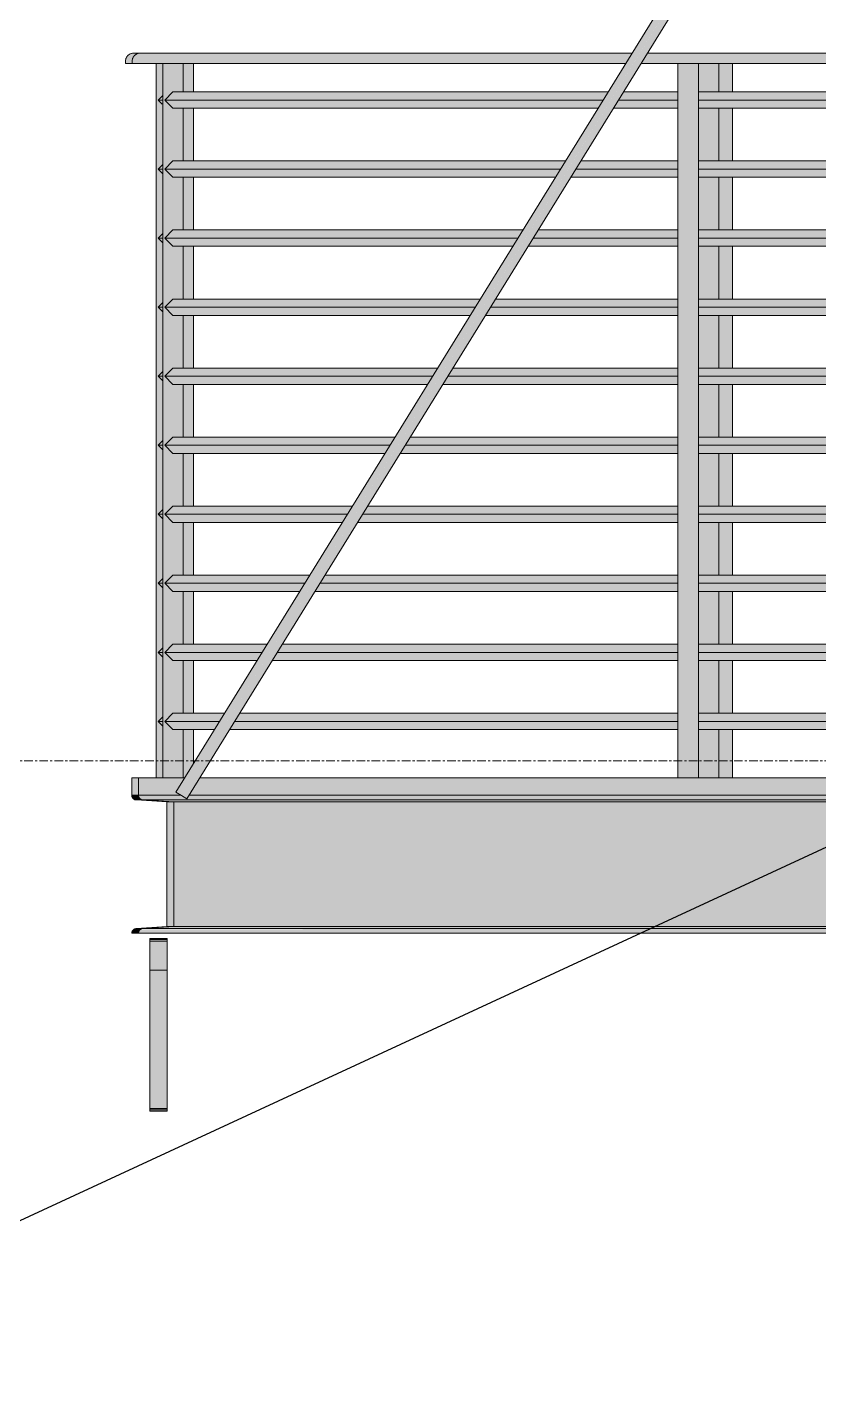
# Model space of a CAD drawing. Header units: inches. Extents: x -4168 to 4202, y -264 to 629.
# Drawn here: x -3932.4 to -3886.5, y 100 to 178.5 of the extents above; entities that cross this region are included whole.
import ezdxf

# ---------------------------------------------------------------- set-up
doc = ezdxf.new("R2010")
doc.units = ezdxf.units.IN
doc.header["$MEASUREMENT"] = 0
doc.linetypes.add('Grid Line 1_2_', pattern=[0.875, 0.5, -0.125, 0.125, -0.125])
for name, color, linetype, lineweight in [('A-FLOR-1', 192, 'Continuous', 5), ('A-FLOR-2', 192, 'Continuous', 9), ('A-FLOR-HRAL', 11, 'Continuous', 9), ('A-FLOR-LEVL-1', 51, 'Grid Line 1_2_', 9), ('A-GENM', 5, 'Continuous', 9), ('A-GENM-1', 5, 'Continuous', 5), ('A-WALL-3', 113, 'Continuous', 9), ('G-ANNO-TEXT', 231, 'Continuous', 30), ('S-BEAM', 12, 'Continuous', 9)]:
    doc.layers.add(name, color=color, linetype=linetype, lineweight=lineweight)

# ---------------------------------------------------------------- blocks, each defined once
blk = doc.blocks.new('Railing - Baluster_01-2700443-BUILDING ELEVATION - WEST')
at = {"layer": 'A-FLOR-HRAL'}
blk.add_hatch(color=256, dxfattribs=at).paths.add_polyline_path([(-3893.918, 267), (-3893.918, 308.405), (-3895.099, 308.405), (-3895.099, 267)], flags=0)
for p, q in [((-3895.099, 267), (-3895.099, 308.405)), ((-3893.918, 308.405), (-3893.918, 267))]:
    blk.add_line(p, q, dxfattribs=at)
blk = doc.blocks.new('Railing - Baluster_01-V77-BUILDING ELEVATION - WEST')
at = {"layer": 'A-FLOR-HRAL'}
h = blk.add_hatch(color=256, dxfattribs=at)
h.paths.add_polyline_path([(-3893.918, 267), (-3892.737, 267), (-3892.737, 269.803), (-3893.918, 269.803)], flags=0)
h.paths.add_polyline_path([(-3893.918, 270.75), (-3892.737, 270.75), (-3892.737, 273.803), (-3893.918, 273.803)], flags=0)
h.paths.add_polyline_path([(-3892.737, 274.75), (-3892.737, 277.803), (-3893.918, 277.803), (-3893.918, 274.75)], flags=0)
h.paths.add_polyline_path([(-3893.918, 278.75), (-3892.737, 278.75), (-3892.737, 281.803), (-3893.918, 281.803)], flags=0)
h.paths.add_polyline_path([(-3893.918, 282.75), (-3892.737, 282.75), (-3892.737, 285.803), (-3893.918, 285.803)], flags=0)
h.paths.add_polyline_path([(-3893.918, 286.75), (-3892.737, 286.75), (-3892.737, 289.803), (-3893.918, 289.803), (-3893.918, 287.707)], flags=0)
h.paths.add_polyline_path([(-3893.918, 290.75), (-3892.737, 290.75), (-3892.737, 293.803), (-3893.918, 293.803)], flags=0)
h.paths.add_polyline_path([(-3892.737, 294.75), (-3892.737, 297.803), (-3893.918, 297.803), (-3893.918, 294.75)], flags=0)
h.paths.add_polyline_path([(-3893.918, 298.75), (-3892.737, 298.75), (-3892.737, 301.803), (-3893.918, 301.803), (-3893.918, 299.672)], flags=0)
h.paths.add_polyline_path([(-3893.918, 302.75), (-3892.737, 302.75), (-3892.737, 305.803), (-3893.918, 305.803), (-3893.918, 305.655)], flags=0)
h.paths.add_polyline_path([(-3893.918, 306.75), (-3892.737, 306.75), (-3892.737, 308.405), (-3893.918, 308.405)], flags=0)
for p, q in [((-3892.737, 308.405), (-3892.737, 306.75)), ((-3892.737, 305.803), (-3892.737, 302.75)), ((-3892.737, 301.803), (-3892.737, 298.75)), ((-3892.737, 297.803), (-3892.737, 294.75)), ((-3892.737, 293.803), (-3892.737, 290.75)), ((-3892.737, 289.803), (-3892.737, 286.75)), ((-3892.737, 285.803), (-3892.737, 282.75)), ((-3892.737, 281.803), (-3892.737, 278.75)), ((-3892.737, 277.803), (-3892.737, 274.75)), ((-3892.737, 273.803), (-3892.737, 270.75)), ((-3892.737, 269.803), (-3892.737, 267))]:
    blk.add_line(p, q, dxfattribs=at)
blk = doc.blocks.new('Railing - Baluster_01-V78-BUILDING ELEVATION - WEST')
at = {"layer": 'A-FLOR-HRAL'}
blk.add_hatch(color=256, dxfattribs=at).paths.add_polyline_path([(-3924.952, 267), (-3923.771, 267), (-3923.789, 269.803), (-3924.362, 269.803), (-3924.835, 270.277), (-3924.362, 270.75), (-3923.771, 270.75), (-3923.789, 273.803), (-3924.362, 273.803), (-3924.835, 274.277), (-3924.362, 274.75), (-3923.771, 274.75), (-3923.771, 277.803), (-3924.362, 277.803), (-3924.835, 278.277), (-3924.362, 278.75), (-3923.771, 278.75), (-3923.771, 281.803), (-3924.362, 281.803), (-3924.835, 282.277), (-3924.362, 282.75), (-3923.771, 282.75), (-3923.771, 285.803), (-3924.362, 285.803), (-3924.835, 286.277), (-3924.362, 286.75), (-3923.771, 286.75), (-3923.771, 289.803), (-3924.362, 289.803), (-3924.835, 290.277), (-3924.362, 290.75), (-3923.771, 290.75), (-3923.771, 293.803), (-3924.362, 293.803), (-3924.835, 294.277), (-3924.362, 294.75), (-3923.771, 294.75), (-3923.771, 297.803), (-3924.362, 297.803), (-3924.835, 298.277), (-3924.362, 298.75), (-3923.771, 298.75), (-3923.771, 301.803), (-3924.362, 301.803), (-3924.835, 302.277), (-3924.362, 302.75), (-3923.771, 302.75), (-3923.771, 305.803), (-3924.362, 305.803), (-3924.835, 306.277), (-3924.362, 306.75), (-3923.771, 306.75), (-3923.771, 308.405), (-3924.952, 308.405), (-3924.952, 269.759)], flags=0)
for p, q in [((-3924.952, 308.405), (-3924.952, 267)), ((-3923.771, 306.75), (-3923.771, 308.405)), ((-3923.771, 302.75), (-3923.771, 305.803)), ((-3923.771, 298.75), (-3923.771, 301.803)), ((-3923.771, 294.75), (-3923.771, 297.803)), ((-3923.771, 290.75), (-3923.771, 293.803)), ((-3923.771, 286.75), (-3923.771, 289.803)), ((-3923.771, 282.75), (-3923.771, 285.803)), ((-3923.771, 278.75), (-3923.771, 281.803)), ((-3923.771, 274.75), (-3923.771, 277.803)), ((-3923.771, 270.75), (-3923.771, 273.803)), ((-3923.771, 267), (-3923.771, 269.803))]:
    blk.add_line(p, q, dxfattribs=at)
blk = doc.blocks.new('Railing - Baluster_01-V79-BUILDING ELEVATION - WEST')
at = {"layer": 'A-FLOR-HRAL'}
h = blk.add_hatch(color=256, dxfattribs=at)
h.paths.add_polyline_path([(-3923.686, 267), (-3923.18, 267.818), (-3923.18, 269.803), (-3923.771, 269.803), (-3923.771, 267), (-3923.712, 267)], flags=0)
h.paths.add_polyline_path([(-3923.712, 270.75), (-3923.18, 270.75), (-3923.18, 273.803), (-3923.771, 273.803), (-3923.771, 270.75)], flags=0)
h.paths.add_polyline_path([(-3923.712, 274.75), (-3923.18, 274.75), (-3923.18, 277.803), (-3923.771, 277.803), (-3923.771, 274.75)], flags=0)
h.paths.add_polyline_path([(-3923.18, 278.75), (-3923.18, 281.803), (-3923.771, 281.803), (-3923.771, 278.75)], flags=0)
h.paths.add_polyline_path([(-3923.771, 282.75), (-3923.18, 282.75), (-3923.18, 285.803), (-3923.771, 285.803)], flags=0)
h.paths.add_polyline_path([(-3923.18, 286.75), (-3923.18, 289.803), (-3923.771, 289.803), (-3923.771, 286.75)], flags=0)
h.paths.add_polyline_path([(-3923.771, 290.75), (-3923.18, 290.75), (-3923.18, 293.803), (-3923.771, 293.803)], flags=0)
h.paths.add_polyline_path([(-3923.771, 294.75), (-3923.18, 294.75), (-3923.18, 297.803), (-3923.771, 297.803)], flags=0)
h.paths.add_polyline_path([(-3923.771, 298.75), (-3923.18, 298.75), (-3923.18, 301.803), (-3923.771, 301.803)], flags=0)
h.paths.add_polyline_path([(-3923.771, 302.75), (-3923.18, 302.75), (-3923.18, 305.803), (-3923.771, 305.803)], flags=0)
h.paths.add_polyline_path([(-3923.771, 306.75), (-3923.18, 306.75), (-3923.18, 308.405), (-3923.771, 308.405)], flags=0)
for p, q in [((-3923.18, 308.405), (-3923.18, 306.75)), ((-3923.18, 305.803), (-3923.18, 302.75)), ((-3923.18, 301.803), (-3923.18, 298.75)), ((-3923.18, 297.803), (-3923.18, 294.75)), ((-3923.18, 293.803), (-3923.18, 290.75)), ((-3923.18, 289.803), (-3923.18, 286.75)), ((-3923.18, 285.803), (-3923.18, 282.75)), ((-3923.18, 281.803), (-3923.18, 278.75)), ((-3923.18, 277.803), (-3923.18, 274.75)), ((-3923.18, 273.803), (-3923.18, 270.75)), ((-3923.18, 269.803), (-3923.18, 267.818))]:
    blk.add_line(p, q, dxfattribs=at)
blk = doc.blocks.new('Railing - Railing-3288094-BUILDING ELEVATION - WEST')
at = {"layer": 'A-FLOR-HRAL'}
h = blk.add_hatch(color=256, dxfattribs=at)
h.paths.add_polyline_path([(-3863.676, 176.528), (-3863.086, 176.528), (-3863.086, 177), (-3896.5, 176.962), (-3896.768, 176.528), (-3864.858, 176.528)], flags=0)
h.paths.add_polyline_path([(-3926.336, 176.528), (-3897.649, 176.528), (-3897.357, 177), (-3925.986, 176.984), (-3926.198, 176.862), (-3926.32, 176.65)], flags=0)
h = blk.add_hatch(color=256, dxfattribs=at)
h.paths.add_polyline_path([(-3891.847, 176.405), (-3863.086, 176.405), (-3863.086, 176.528), (-3896.768, 176.528), (-3896.844, 176.405), (-3892.349, 176.405)], flags=0)
h.paths.add_polyline_path([(-3925.364, 176.405), (-3897.725, 176.405), (-3897.649, 176.528), (-3926.336, 176.528), (-3926.336, 176.405)], flags=0)
h = blk.add_hatch(color=256, dxfattribs=at)
h.paths.add_polyline_path([(-3922.793, 174.277), (-3899.039, 174.277), (-3898.747, 174.75), (-3923.974, 174.75), (-3924.447, 174.277), (-3923.383, 174.277)], flags=0)
h.paths.add_polyline_path([(-3863.086, 174.277), (-3863.086, 174.75), (-3863.676, 174.75), (-3863.676, 174.277)], flags=0)
h.paths.add_polyline_path([(-3866.709, 174.277), (-3864.858, 174.277), (-3864.858, 174.75), (-3893.53, 174.75), (-3893.53, 174.277), (-3870.898, 174.277)], flags=0)
h.paths.add_polyline_path([(-3898.158, 174.277), (-3894.711, 174.277), (-3894.711, 174.75), (-3897.866, 174.75)], flags=0)
h = blk.add_hatch(color=256, dxfattribs=at)
h.paths.add_polyline_path([(-3893.53, 173.803), (-3864.858, 173.803), (-3864.858, 174.277), (-3893.53, 174.277), (-3893.53, 174.037)], flags=0)
h.paths.add_polyline_path([(-3923.383, 173.803), (-3899.332, 173.803), (-3899.039, 174.277), (-3924.447, 174.277), (-3923.974, 173.803)], flags=0)
h.paths.add_polyline_path([(-3898.45, 173.803), (-3894.711, 173.803), (-3894.711, 174.277), (-3898.158, 174.277), (-3898.306, 174.037)], flags=0)
h.paths.add_polyline_path([(-3863.676, 173.803), (-3863.086, 173.803), (-3863.086, 174.277), (-3863.676, 174.277), (-3863.676, 174.037)], flags=0)
h = blk.add_hatch(color=256, dxfattribs=at)
h.paths.add_polyline_path([(-3896.036, 170.277), (-3894.711, 170.277), (-3894.711, 170.75), (-3900.336, 170.75), (-3900.628, 170.277)], flags=0)
h.paths.add_polyline_path([(-3863.086, 170.277), (-3863.086, 170.75), (-3863.676, 170.75), (-3863.676, 170.277)], flags=0)
h.paths.add_polyline_path([(-3924.447, 170.277), (-3901.51, 170.277), (-3901.218, 170.75), (-3923.974, 170.75)], flags=0)
h.paths.add_polyline_path([(-3864.858, 170.277), (-3864.858, 170.75), (-3893.53, 170.75), (-3893.53, 170.277), (-3870.898, 170.277)], flags=0)
h = blk.add_hatch(color=256, dxfattribs=at)
h.paths.add_polyline_path([(-3863.676, 169.803), (-3863.086, 169.803), (-3863.086, 170.277), (-3863.676, 170.277)], flags=0)
h.paths.add_polyline_path([(-3923.974, 169.803), (-3901.802, 169.803), (-3901.51, 170.277), (-3924.447, 170.277)], flags=0)
h.paths.add_polyline_path([(-3870.898, 169.803), (-3864.858, 169.803), (-3864.858, 170.277), (-3893.53, 170.277), (-3893.53, 169.803), (-3879.278, 169.803)], flags=0)
h.paths.add_polyline_path([(-3900.921, 169.803), (-3894.711, 169.803), (-3894.711, 170.277), (-3900.628, 170.277)], flags=0)
h = blk.add_hatch(color=256, dxfattribs=at)
h.paths.add_polyline_path([(-3894.711, 166.277), (-3894.711, 166.75), (-3902.807, 166.75), (-3903.099, 166.277), (-3896.036, 166.277)], flags=0)
h.paths.add_polyline_path([(-3924.447, 166.277), (-3903.98, 166.277), (-3903.688, 166.75), (-3923.974, 166.75)], flags=0)
h.paths.add_polyline_path([(-3863.086, 166.277), (-3863.086, 166.75), (-3863.676, 166.75), (-3863.676, 166.277)], flags=0)
h.paths.add_polyline_path([(-3864.858, 166.277), (-3864.858, 166.75), (-3893.53, 166.75), (-3893.53, 166.277), (-3870.898, 166.277)], flags=0)
h = blk.add_hatch(color=256, dxfattribs=at)
h.paths.add_polyline_path([(-3863.676, 165.803), (-3863.086, 165.803), (-3863.086, 166.277), (-3863.676, 166.277)], flags=0)
h.paths.add_polyline_path([(-3923.974, 165.803), (-3904.273, 165.803), (-3903.98, 166.277), (-3924.447, 166.277)], flags=0)
h.paths.add_polyline_path([(-3870.898, 165.803), (-3864.858, 165.803), (-3864.858, 166.277), (-3893.53, 166.277), (-3893.53, 165.803), (-3887.657, 165.803)], flags=0)
h.paths.add_polyline_path([(-3903.391, 165.803), (-3894.711, 165.803), (-3894.711, 166.277), (-3903.099, 166.277)], flags=0)
h = blk.add_hatch(color=256, dxfattribs=at)
h.paths.add_polyline_path([(-3894.711, 162.277), (-3894.711, 162.75), (-3905.277, 162.75), (-3905.569, 162.277), (-3896.036, 162.277)], flags=0)
h.paths.add_polyline_path([(-3924.447, 162.277), (-3906.451, 162.277), (-3906.159, 162.75), (-3923.974, 162.75)], flags=0)
h.paths.add_polyline_path([(-3863.086, 162.277), (-3863.086, 162.75), (-3863.676, 162.75), (-3863.676, 162.277)], flags=0)
h.paths.add_polyline_path([(-3864.858, 162.277), (-3864.858, 162.75), (-3893.53, 162.75), (-3893.53, 162.277), (-3870.898, 162.277)], flags=0)
h = blk.add_hatch(color=256, dxfattribs=at)
h.paths.add_polyline_path([(-3863.676, 161.803), (-3863.086, 161.803), (-3863.086, 162.277), (-3863.676, 162.277)], flags=0)
h.paths.add_polyline_path([(-3923.974, 161.803), (-3906.743, 161.803), (-3906.451, 162.277), (-3924.447, 162.277)], flags=0)
h.paths.add_polyline_path([(-3870.898, 161.803), (-3864.858, 161.803), (-3864.858, 162.277), (-3893.53, 162.277), (-3893.53, 161.803), (-3887.657, 161.803)], flags=0)
h.paths.add_polyline_path([(-3905.862, 161.803), (-3894.711, 161.803), (-3894.711, 162.277), (-3905.569, 162.277)], flags=0)
h = blk.add_hatch(color=256, dxfattribs=at)
h.paths.add_polyline_path([(-3894.711, 158.277), (-3894.711, 158.75), (-3907.748, 158.75), (-3908.04, 158.277), (-3896.036, 158.277)], flags=0)
h.paths.add_polyline_path([(-3923.383, 158.277), (-3908.921, 158.277), (-3908.629, 158.75), (-3923.974, 158.75), (-3924.447, 158.277)], flags=0)
h.paths.add_polyline_path([(-3863.086, 158.277), (-3863.086, 158.75), (-3863.676, 158.75), (-3863.676, 158.277)], flags=0)
h.paths.add_polyline_path([(-3864.858, 158.277), (-3864.858, 158.75), (-3893.53, 158.75), (-3893.53, 158.277), (-3870.898, 158.277)], flags=0)
h = blk.add_hatch(color=256, dxfattribs=at)
h.paths.add_polyline_path([(-3863.676, 157.803), (-3863.086, 157.803), (-3863.086, 158.277), (-3863.676, 158.277)], flags=0)
h.paths.add_polyline_path([(-3923.974, 157.803), (-3909.214, 157.803), (-3908.921, 158.277), (-3924.447, 158.277)], flags=0)
h.paths.add_polyline_path([(-3870.898, 157.803), (-3864.858, 157.803), (-3864.858, 158.277), (-3893.53, 158.277), (-3893.53, 157.803), (-3887.657, 157.803)], flags=0)
h.paths.add_polyline_path([(-3908.332, 157.803), (-3894.711, 157.803), (-3894.711, 158.277), (-3908.04, 158.277)], flags=0)
h = blk.add_hatch(color=256, dxfattribs=at)
h.paths.add_polyline_path([(-3922.793, 154.277), (-3911.392, 154.277), (-3911.1, 154.75), (-3923.974, 154.75), (-3924.447, 154.277), (-3923.383, 154.277)], flags=0)
h.paths.add_polyline_path([(-3863.086, 154.277), (-3863.086, 154.75), (-3863.676, 154.75), (-3863.676, 154.277)], flags=0)
h.paths.add_polyline_path([(-3864.858, 154.277), (-3864.858, 154.75), (-3893.53, 154.75), (-3893.53, 154.277), (-3870.898, 154.277)], flags=0)
h.paths.add_polyline_path([(-3910.51, 154.277), (-3894.711, 154.277), (-3894.711, 154.75), (-3910.218, 154.75)], flags=0)
h = blk.add_hatch(color=256, dxfattribs=at)
h.paths.add_polyline_path([(-3922.793, 153.803), (-3911.684, 153.803), (-3911.392, 154.277), (-3924.447, 154.277), (-3923.974, 153.803), (-3923.383, 153.803)], flags=0)
h.paths.add_polyline_path([(-3863.086, 153.803), (-3863.086, 154.277), (-3863.676, 154.277), (-3863.676, 153.803)], flags=0)
h.paths.add_polyline_path([(-3864.858, 153.803), (-3864.858, 154.277), (-3893.53, 154.277), (-3893.53, 153.803), (-3870.898, 153.803)], flags=0)
h.paths.add_polyline_path([(-3910.803, 153.803), (-3894.711, 153.803), (-3894.711, 154.277), (-3910.51, 154.277)], flags=0)
h = blk.add_hatch(color=256, dxfattribs=at)
h.paths.add_polyline_path([(-3894.711, 150.277), (-3894.711, 150.75), (-3912.689, 150.75), (-3912.981, 150.277), (-3904.415, 150.277)], flags=0)
h.paths.add_polyline_path([(-3863.086, 150.277), (-3863.086, 150.75), (-3863.676, 150.75), (-3863.676, 150.277)], flags=0)
h.paths.add_polyline_path([(-3924.447, 150.277), (-3913.863, 150.277), (-3913.57, 150.75), (-3923.974, 150.75)], flags=0)
h.paths.add_polyline_path([(-3864.858, 150.277), (-3864.858, 150.75), (-3893.53, 150.75), (-3893.53, 150.277), (-3870.898, 150.277)], flags=0)
h = blk.add_hatch(color=256, dxfattribs=at)
h.paths.add_polyline_path([(-3863.676, 149.803), (-3863.086, 149.803), (-3863.086, 150.277), (-3863.676, 150.277)], flags=0)
h.paths.add_polyline_path([(-3923.974, 149.803), (-3914.155, 149.803), (-3913.863, 150.277), (-3924.447, 150.277)], flags=0)
h.paths.add_polyline_path([(-3870.898, 149.803), (-3864.858, 149.803), (-3864.858, 150.277), (-3893.53, 150.277), (-3893.53, 149.803), (-3887.657, 149.803)], flags=0)
h.paths.add_polyline_path([(-3913.273, 149.803), (-3894.711, 149.803), (-3894.711, 150.277), (-3912.981, 150.277)], flags=0)
h = blk.add_hatch(color=256, dxfattribs=at)
h.paths.add_polyline_path([(-3922.793, 146.277), (-3916.333, 146.277), (-3916.041, 146.75), (-3923.974, 146.75), (-3924.447, 146.277), (-3923.383, 146.277)], flags=0)
h.paths.add_polyline_path([(-3863.086, 146.277), (-3863.086, 146.75), (-3863.676, 146.75), (-3863.676, 146.277)], flags=0)
h.paths.add_polyline_path([(-3864.858, 146.277), (-3864.858, 146.75), (-3893.53, 146.75), (-3893.53, 146.277), (-3870.898, 146.277)], flags=0)
h.paths.add_polyline_path([(-3915.452, 146.277), (-3894.711, 146.277), (-3894.711, 146.75), (-3915.159, 146.75)], flags=0)
h = blk.add_hatch(color=256, dxfattribs=at)
h.paths.add_polyline_path([(-3863.676, 145.803), (-3863.086, 145.803), (-3863.086, 146.277), (-3863.676, 146.277)], flags=0)
h.paths.add_polyline_path([(-3923.974, 145.803), (-3916.625, 145.803), (-3916.333, 146.277), (-3924.447, 146.277)], flags=0)
h.paths.add_polyline_path([(-3870.898, 145.803), (-3864.858, 145.803), (-3864.858, 146.277), (-3893.53, 146.277), (-3893.53, 145.803), (-3887.657, 145.803)], flags=0)
h.paths.add_polyline_path([(-3915.744, 145.803), (-3894.711, 145.803), (-3894.711, 146.277), (-3915.452, 146.277)], flags=0)
h = blk.add_hatch(color=256, dxfattribs=at)
h.paths.add_polyline_path([(-3912.795, 142.277), (-3894.711, 142.277), (-3894.711, 142.75), (-3917.63, 142.75), (-3917.922, 142.277)], flags=0)
h.paths.add_polyline_path([(-3923.803, 142.277), (-3918.804, 142.277), (-3918.511, 142.75), (-3923.974, 142.75), (-3924.447, 142.277)], flags=0)
h.paths.add_polyline_path([(-3863.086, 142.277), (-3863.086, 142.75), (-3863.676, 142.75), (-3863.676, 142.277)], flags=0)
h.paths.add_polyline_path([(-3864.858, 142.277), (-3864.858, 142.75), (-3893.53, 142.75), (-3893.53, 142.277), (-3870.898, 142.277)], flags=0)
h = blk.add_hatch(color=256, dxfattribs=at)
h.paths.add_polyline_path([(-3912.795, 141.803), (-3894.711, 141.803), (-3894.711, 142.277), (-3917.922, 142.277), (-3918.214, 141.803)], flags=0)
h.paths.add_polyline_path([(-3923.803, 141.803), (-3919.096, 141.803), (-3918.804, 142.277), (-3924.447, 142.277), (-3923.974, 141.803)], flags=0)
h.paths.add_polyline_path([(-3863.086, 141.803), (-3863.086, 142.277), (-3863.676, 142.277), (-3863.676, 141.803)], flags=0)
h.paths.add_polyline_path([(-3864.858, 141.803), (-3864.858, 142.277), (-3893.53, 142.277), (-3893.53, 141.803), (-3870.898, 141.803)], flags=0)
h = blk.add_hatch(color=256, dxfattribs=at)
h.paths.add_polyline_path([(-3924.447, 138.277), (-3921.274, 138.277), (-3920.982, 138.75), (-3923.974, 138.75)], flags=0)
h.paths.add_polyline_path([(-3863.086, 138.277), (-3863.086, 138.75), (-3863.676, 138.75), (-3863.676, 138.277)], flags=0)
h.paths.add_polyline_path([(-3864.858, 138.277), (-3864.858, 138.75), (-3893.53, 138.75), (-3893.53, 138.277), (-3870.898, 138.277)], flags=0)
h.paths.add_polyline_path([(-3920.393, 138.277), (-3894.711, 138.277), (-3894.711, 138.75), (-3920.1, 138.75)], flags=0)
h = blk.add_hatch(color=256, dxfattribs=at)
h.paths.add_polyline_path([(-3916.984, 137.803), (-3894.711, 137.803), (-3894.711, 138.277), (-3920.393, 138.277), (-3920.685, 137.803)], flags=0)
h.paths.add_polyline_path([(-3923.803, 137.803), (-3921.566, 137.803), (-3921.274, 138.277), (-3924.447, 138.277), (-3923.974, 137.803)], flags=0)
h.paths.add_polyline_path([(-3864.858, 137.803), (-3864.858, 138.277), (-3893.53, 138.277), (-3893.53, 137.803), (-3870.898, 137.803)], flags=0)
h.paths.add_polyline_path([(-3863.086, 137.803), (-3863.086, 138.277), (-3863.676, 138.277), (-3863.676, 137.803)], flags=0)
for p, q in [((-3897.342, 177), (-3925.864, 177)), ((-3863.086, 177), (-3896.491, 177)), ((-3926.336, 176.405), (-3926.336, 176.528)), ((-3897.71, 176.405), (-3926.336, 176.405)), ((-3863.086, 176.405), (-3896.859, 176.405)), ((-3924.447, 174.277), (-3923.974, 174.75)), ((-3923.974, 173.803), (-3924.447, 174.277)), ((-3899.039, 174.277), (-3924.447, 174.277)), ((-3923.974, 174.75), (-3898.747, 174.75)), ((-3894.711, 174.277), (-3898.164, 174.277)), ((-3897.872, 174.75), (-3894.711, 174.75)), ((-3893.53, 174.75), (-3864.858, 174.75)), ((-3864.858, 174.277), (-3893.53, 174.277)), ((-3899.332, 173.803), (-3923.974, 173.803)), ((-3894.711, 173.803), (-3898.456, 173.803)), ((-3864.858, 173.803), (-3893.53, 173.803)), ((-3924.447, 170.277), (-3923.974, 170.75)), ((-3923.974, 170.75), (-3901.218, 170.75)), ((-3900.342, 170.75), (-3894.711, 170.75)), ((-3893.53, 170.75), (-3864.858, 170.75)), ((-3923.974, 169.803), (-3924.447, 170.277)), ((-3901.51, 170.277), (-3924.447, 170.277)), ((-3901.802, 169.803), (-3923.974, 169.803)), ((-3894.711, 169.803), (-3900.926, 169.803)), ((-3894.711, 170.277), (-3900.634, 170.277)), ((-3864.858, 170.277), (-3893.53, 170.277)), ((-3864.858, 169.803), (-3893.53, 169.803)), ((-3924.447, 166.277), (-3923.974, 166.75)), ((-3923.974, 166.75), (-3903.688, 166.75)), ((-3902.811, 166.75), (-3894.711, 166.75)), ((-3893.53, 166.75), (-3864.858, 166.75)), ((-3923.974, 165.803), (-3924.447, 166.277)), ((-3903.98, 166.277), (-3924.447, 166.277)), ((-3904.273, 165.803), (-3923.974, 165.803)), ((-3894.711, 165.803), (-3903.396, 165.803)), ((-3894.711, 166.277), (-3903.104, 166.277)), ((-3864.858, 166.277), (-3893.53, 166.277)), ((-3864.858, 165.803), (-3893.53, 165.803)), ((-3924.447, 162.277), (-3923.974, 162.75)), ((-3923.974, 162.75), (-3906.159, 162.75)), ((-3905.281, 162.75), (-3894.711, 162.75)), ((-3893.53, 162.75), (-3864.858, 162.75)), ((-3923.974, 161.803), (-3924.447, 162.277)), ((-3906.451, 162.277), (-3924.447, 162.277)), ((-3906.743, 161.803), (-3923.974, 161.803)), ((-3894.711, 161.803), (-3905.866, 161.803)), ((-3894.711, 162.277), (-3905.574, 162.277)), ((-3864.858, 162.277), (-3893.53, 162.277)), ((-3864.858, 161.803), (-3893.53, 161.803)), ((-3924.447, 158.277), (-3923.974, 158.75)), ((-3923.974, 158.75), (-3908.629, 158.75)), ((-3907.751, 158.75), (-3894.711, 158.75)), ((-3893.53, 158.75), (-3864.858, 158.75)), ((-3923.974, 157.803), (-3924.447, 158.277)), ((-3908.921, 158.277), (-3924.447, 158.277)), ((-3909.214, 157.803), (-3923.974, 157.803)), ((-3894.711, 157.803), (-3908.336, 157.803)), ((-3894.711, 158.277), (-3908.044, 158.277)), ((-3864.858, 158.277), (-3893.53, 158.277)), ((-3864.858, 157.803), (-3893.53, 157.803)), ((-3924.447, 154.277), (-3923.974, 154.75)), ((-3923.974, 154.75), (-3911.1, 154.75)), ((-3910.221, 154.75), (-3894.711, 154.75)), ((-3893.53, 154.75), (-3864.858, 154.75)), ((-3923.974, 153.803), (-3924.447, 154.277)), ((-3911.392, 154.277), (-3924.447, 154.277)), ((-3894.711, 154.277), (-3910.513, 154.277)), ((-3864.858, 154.277), (-3893.53, 154.277)), ((-3911.684, 153.803), (-3923.974, 153.803)), ((-3894.711, 153.803), (-3910.806, 153.803)), ((-3864.858, 153.803), (-3893.53, 153.803)), ((-3924.447, 150.277), (-3923.974, 150.75)), ((-3923.974, 150.75), (-3913.57, 150.75)), ((-3912.691, 150.75), (-3894.711, 150.75)), ((-3893.53, 150.75), (-3864.858, 150.75)), ((-3923.974, 149.803), (-3924.447, 150.277)), ((-3913.863, 150.277), (-3924.447, 150.277)), ((-3894.711, 150.277), (-3912.983, 150.277)), ((-3864.858, 150.277), (-3893.53, 150.277)), ((-3914.155, 149.803), (-3923.974, 149.803)), ((-3894.711, 149.803), (-3913.276, 149.803)), ((-3864.858, 149.803), (-3893.53, 149.803)), ((-3924.447, 146.277), (-3923.974, 146.75)), ((-3923.974, 145.803), (-3924.447, 146.277)), ((-3916.333, 146.277), (-3924.447, 146.277)), ((-3923.974, 146.75), (-3916.041, 146.75)), ((-3894.711, 146.277), (-3915.453, 146.277)), ((-3915.161, 146.75), (-3894.711, 146.75)), ((-3893.53, 146.75), (-3864.858, 146.75)), ((-3864.858, 146.277), (-3893.53, 146.277)), ((-3916.625, 145.803), (-3923.974, 145.803)), ((-3894.711, 145.803), (-3915.746, 145.803)), ((-3864.858, 145.803), (-3893.53, 145.803)), ((-3924.447, 142.277), (-3923.974, 142.75)), ((-3923.974, 141.803), (-3924.447, 142.277)), ((-3918.804, 142.277), (-3924.447, 142.277)), ((-3923.974, 142.75), (-3918.511, 142.75)), ((-3894.711, 142.277), (-3917.923, 142.277)), ((-3917.631, 142.75), (-3894.711, 142.75)), ((-3893.53, 142.75), (-3864.858, 142.75)), ((-3864.858, 142.277), (-3893.53, 142.277)), ((-3919.096, 141.803), (-3923.974, 141.803)), ((-3894.711, 141.803), (-3918.215, 141.803)), ((-3864.858, 141.803), (-3893.53, 141.803)), ((-3924.447, 138.277), (-3923.974, 138.75)), ((-3923.974, 137.803), (-3924.447, 138.277)), ((-3921.274, 138.277), (-3924.447, 138.277)), ((-3923.974, 138.75), (-3920.982, 138.75)), ((-3894.711, 138.277), (-3920.393, 138.277)), ((-3920.101, 138.75), (-3894.711, 138.75)), ((-3893.53, 138.75), (-3864.858, 138.75)), ((-3864.858, 138.277), (-3893.53, 138.277)), ((-3921.566, 137.803), (-3923.974, 137.803)), ((-3894.711, 137.803), (-3920.685, 137.803)), ((-3864.858, 137.803), (-3893.53, 137.803))]:
    blk.add_line(p, q, dxfattribs=at)
blk.add_open_spline([(-3926.336, 176.528), (-3926.336, 176.569), (-3926.328, 176.631), (-3926.301, 176.709), (-3926.274, 176.764), (-3926.245, 176.807), (-3926.219, 176.839), (-3926.191, 176.869), (-3926.152, 176.903), (-3926.109, 176.932), (-3926.073, 176.952), (-3926.035, 176.969), (-3925.967, 176.992), (-3925.905, 177), (-3925.864, 177)], degree=3, knots=[0, 0, 0, 0, 0.166667, 0.25, 0.333333, 0.416667, 0.458333, 0.5, 0.583333, 0.666667, 0.708333, 0.75, 0.833333, 1, 1, 1, 1], dxfattribs=at)
for name in ['Railing - Baluster_01-V78-BUILDING ELEVATION - WEST', 'Railing - Baluster_01-V79-BUILDING ELEVATION - WEST', 'Railing - Baluster_01-2700443-BUILDING ELEVATION - WEST', 'Railing - Baluster_01-V77-BUILDING ELEVATION - WEST']:
    blk.add_blockref(name, (0.388, -132))
blk = doc.blocks.new('Walls 78 - Walls 1-3288048-BUILDING ELEVATION - WEST')
at = {"layer": 'S-BEAM'}
for points in [[(-3923.484, 133.985), (-3861.717, 234), (-3861.717, 234.706), (-3923.792, 134.176), (-3923.566, 134.036)], [(-3923.165, 133.788), (-3861.717, 233.374), (-3861.717, 233.992), (-3923.484, 133.985), (-3923.176, 133.795)]]:
    blk.add_hatch(color=256, dxfattribs=at).paths.add_polyline_path(points, flags=0)
for p, q in [((-3861.717, 234.706), (-3923.803, 134.182)), ((-3923.165, 133.788), (-3861.717, 233.278)), ((-3923.484, 133.985), (-3923.803, 134.182)), ((-3923.165, 133.788), (-3923.484, 133.985))]:
    blk.add_line(p, q, dxfattribs=at)
blk = doc.blocks.new('Walls 79 - Walls 3-3288063-BUILDING ELEVATION - WEST')
at = {"layer": 'A-WALL-3'}
for points in [[(-3923.484, 133.727), (-3860.224, 133.764), (-3860.224, 134), (-3923.043, 133.985), (-3923.198, 133.809), (-3923.566, 134), (-3925.974, 134), (-3925.937, 133.863), (-3925.837, 133.764), (-3925.701, 133.727), (-3923.83, 133.727)], [(-3921.174, 133.609), (-3860.224, 133.609), (-3860.224, 133.669), (-3861.367, 133.727), (-3925.364, 133.705), (-3923.324, 133.609), (-3922.875, 133.609)], [(-3923.931, 126.391), (-3860.224, 126.391), (-3860.224, 133.609), (-3923.931, 133.609), (-3923.931, 132.159)], [(-3861.331, 126.273), (-3861.094, 126.273), (-3860.224, 126.331), (-3860.224, 126.391), (-3924.319, 126.365), (-3925.701, 126.273), (-3861.358, 126.273)], [(-3904.415, 126), (-3860.224, 126.001), (-3860.224, 126.252), (-3925.837, 126.236), (-3925.937, 126.136), (-3925.974, 126), (-3921.174, 126)]]:
    blk.add_hatch(color=256, dxfattribs=at).paths.add_polyline_path(points, flags=0)
for p, q in [((-3923.507, 134), (-3925.974, 134)), ((-3925.701, 133.727), (-3860.224, 133.727)), ((-3923.931, 133.609), (-3925.701, 133.727)), ((-3861.094, 133.727), (-3925.701, 133.727)), ((-3923.931, 126.391), (-3923.931, 133.609)), ((-3860.224, 133.609), (-3923.931, 133.609)), ((-3860.224, 134), (-3923.034, 134)), ((-3925.701, 126.273), (-3923.931, 126.391)), ((-3860.224, 126.391), (-3923.931, 126.391)), ((-3925.974, 126), (-3860.224, 126)), ((-3860.224, 126.273), (-3925.701, 126.273)), ((-3861.094, 126.273), (-3925.701, 126.273))]:
    blk.add_line(p, q, dxfattribs=at)
for points, knots in [([(-3925.701, 133.727), (-3925.725, 133.727), (-3925.76, 133.732), (-3925.806, 133.747), (-3925.832, 133.76), (-3925.853, 133.773), (-3925.872, 133.787), (-3925.89, 133.802), (-3925.906, 133.82), (-3925.921, 133.838), (-3925.938, 133.863), (-3925.954, 133.895), (-3925.969, 133.94), (-3925.974, 133.976), (-3925.974, 134)], [0, 0, 0, 0, 0.166667, 0.25, 0.333333, 0.375, 0.416667, 0.5, 0.541667, 0.583333, 0.666667, 0.75, 0.833333, 1, 1, 1, 1]), ([(-3925.974, 126), (-3925.974, 126.024), (-3925.969, 126.06), (-3925.954, 126.105), (-3925.938, 126.137), (-3925.921, 126.162), (-3925.906, 126.18), (-3925.89, 126.198), (-3925.867, 126.217), (-3925.843, 126.234), (-3925.822, 126.245), (-3925.8, 126.255), (-3925.76, 126.268), (-3925.725, 126.273), (-3925.701, 126.273)], [0, 0, 0, 0, 0.166667, 0.25, 0.333333, 0.416667, 0.458333, 0.5, 0.583333, 0.666667, 0.708333, 0.75, 0.833333, 1, 1, 1, 1])]:
    blk.add_open_spline(points, degree=3, knots=knots, dxfattribs=at)
blk = doc.blocks.new('Railing - Baluster_01-V85-BUILDING ELEVATION - WEST')
at = {"layer": 'A-FLOR-HRAL'}
blk.add_hatch(color=256, dxfattribs=at).paths.add_polyline_path([(-3600.154, 267), (-3599.695, 267), (-3599.695, 308.405), (-3600.286, 308.405), (-3600.286, 306.75), (-3599.813, 306.277), (-3600.286, 305.803), (-3600.286, 302.75), (-3599.813, 302.277), (-3600.286, 301.803), (-3600.286, 298.75), (-3599.813, 298.277), (-3600.286, 297.803), (-3600.286, 294.75), (-3599.813, 294.277), (-3600.286, 293.803), (-3600.286, 290.75), (-3599.813, 290.277), (-3600.286, 289.803), (-3600.286, 286.75), (-3599.813, 286.277), (-3600.286, 285.803), (-3600.286, 282.75), (-3599.813, 282.277), (-3600.286, 281.803), (-3600.286, 278.75), (-3599.813, 278.277), (-3600.286, 277.803), (-3600.286, 274.75), (-3599.813, 274.277), (-3600.286, 273.803), (-3600.286, 270.75), (-3599.813, 270.277), (-3600.286, 269.759), (-3600.286, 267)], flags=0)
blk.add_line((-3599.695, 267), (-3599.695, 308.405), dxfattribs=at)
blk = doc.blocks.new('Railing - Baluster_01-V98-BUILDING ELEVATION - WEST')
at = {"layer": 'A-FLOR-HRAL'}
h = blk.add_hatch(color=256, dxfattribs=at)
h.paths.add_polyline_path([(-3892.349, 135), (-3891.555, 135), (-3891.555, 137.803), (-3892.349, 137.803)], flags=0)
h.paths.add_polyline_path([(-3892.349, 138.75), (-3891.555, 138.75), (-3891.555, 141.803), (-3892.349, 141.803)], flags=0)
h.paths.add_polyline_path([(-3891.555, 142.75), (-3891.555, 145.803), (-3892.349, 145.803), (-3892.349, 142.75)], flags=0)
h.paths.add_polyline_path([(-3891.555, 146.75), (-3891.555, 149.803), (-3892.349, 149.803), (-3892.349, 146.75)], flags=0)
h.paths.add_polyline_path([(-3892.349, 150.75), (-3891.555, 150.75), (-3891.555, 153.803), (-3892.349, 153.803)], flags=0)
h.paths.add_polyline_path([(-3891.555, 154.75), (-3891.555, 157.803), (-3892.349, 157.803), (-3892.349, 154.75)], flags=0)
h.paths.add_polyline_path([(-3891.555, 158.75), (-3891.555, 161.803), (-3892.349, 161.803), (-3892.349, 158.75)], flags=0)
h.paths.add_polyline_path([(-3892.349, 162.75), (-3891.555, 162.75), (-3891.555, 165.803), (-3892.349, 165.803)], flags=0)
h.paths.add_polyline_path([(-3891.555, 166.75), (-3891.555, 169.803), (-3892.349, 169.803), (-3892.349, 166.75)], flags=0)
h.paths.add_polyline_path([(-3891.555, 170.75), (-3891.555, 173.803), (-3892.349, 173.803), (-3892.349, 170.75)], flags=0)
h.paths.add_polyline_path([(-3891.847, 174.75), (-3891.555, 174.75), (-3891.555, 176.405), (-3892.349, 176.405), (-3892.349, 174.75)], flags=0)
for p, q in [((-3891.555, 174.75), (-3891.555, 176.405)), ((-3891.555, 170.75), (-3891.555, 173.803)), ((-3891.555, 166.75), (-3891.555, 169.803)), ((-3891.555, 162.75), (-3891.555, 165.803)), ((-3891.555, 158.75), (-3891.555, 161.803)), ((-3891.555, 154.75), (-3891.555, 157.803)), ((-3891.555, 150.75), (-3891.555, 153.803)), ((-3891.555, 146.75), (-3891.555, 149.803)), ((-3891.555, 142.75), (-3891.555, 145.803)), ((-3891.555, 138.75), (-3891.555, 141.803)), ((-3891.555, 135), (-3891.555, 137.803))]:
    blk.add_line(p, q, dxfattribs=at)
blk = doc.blocks.new('Railing - Railing-3290136-BUILDING ELEVATION - WEST')
at = {"layer": 'A-FLOR-HRAL'}
h = blk.add_hatch(color=256, dxfattribs=at)
h.paths.add_polyline_path([(-3862.495, 176.528), (-3861.112, 176.528), (-3861.112, 177), (-3863.086, 176.984), (-3863.086, 176.528), (-3862.519, 176.528)], flags=0)
h.paths.add_polyline_path([(-3926.724, 176.528), (-3926.336, 176.528), (-3926.273, 176.764), (-3926.1, 176.937), (-3925.986, 177), (-3926.374, 176.984), (-3926.585, 176.862), (-3926.708, 176.65)], flags=0)
h = blk.add_hatch(color=256, dxfattribs=at)
h.paths.add_polyline_path([(-3861.112, 176.405), (-3861.112, 176.528), (-3863.086, 176.528), (-3863.086, 176.405), (-3861.702, 176.405)], flags=0)
h.paths.add_polyline_path([(-3926.724, 176.405), (-3926.336, 176.405), (-3926.336, 176.528), (-3926.724, 176.528)], flags=0)
h = blk.add_hatch(color=256, dxfattribs=at)
h.paths.add_polyline_path([(-3924.564, 174.277), (-3924.564, 174.547), (-3924.835, 174.277)], flags=0)
h.paths.add_polyline_path([(-3861.702, 174.277), (-3861.702, 174.75), (-3862.495, 174.75), (-3862.495, 174.277)], flags=0)
h = blk.add_hatch(color=256, dxfattribs=at)
h.paths.add_polyline_path([(-3862.495, 173.803), (-3861.702, 173.803), (-3861.702, 174.277), (-3862.495, 174.277), (-3862.495, 174.037)], flags=0)
h.paths.add_polyline_path([(-3924.564, 174.006), (-3924.564, 174.277), (-3924.835, 174.277), (-3924.595, 174.037)], flags=0)
h = blk.add_hatch(color=256, dxfattribs=at)
h.paths.add_polyline_path([(-3924.564, 170.277), (-3924.564, 170.547), (-3924.835, 170.277)], flags=0)
h.paths.add_polyline_path([(-3861.702, 170.277), (-3861.702, 170.75), (-3862.495, 170.75), (-3862.495, 170.277)], flags=0)
h = blk.add_hatch(color=256, dxfattribs=at)
h.paths.add_polyline_path([(-3861.702, 169.803), (-3861.702, 170.277), (-3862.495, 170.277), (-3862.495, 169.803)], flags=0)
h.paths.add_polyline_path([(-3924.564, 170.006), (-3924.564, 170.277), (-3924.835, 170.277)], flags=0)
h = blk.add_hatch(color=256, dxfattribs=at)
h.paths.add_polyline_path([(-3924.564, 166.277), (-3924.564, 166.547), (-3924.835, 166.277)], flags=0)
h.paths.add_polyline_path([(-3861.702, 166.277), (-3861.702, 166.75), (-3862.495, 166.75), (-3862.495, 166.277)], flags=0)
h = blk.add_hatch(color=256, dxfattribs=at)
h.paths.add_polyline_path([(-3861.702, 165.803), (-3861.702, 166.277), (-3862.495, 166.277), (-3862.495, 165.803)], flags=0)
h.paths.add_polyline_path([(-3924.564, 166.006), (-3924.564, 166.277), (-3924.835, 166.277)], flags=0)
h = blk.add_hatch(color=256, dxfattribs=at)
h.paths.add_polyline_path([(-3924.564, 162.277), (-3924.564, 162.547), (-3924.835, 162.277)], flags=0)
h.paths.add_polyline_path([(-3861.702, 162.277), (-3861.702, 162.75), (-3862.495, 162.75), (-3862.495, 162.277)], flags=0)
h = blk.add_hatch(color=256, dxfattribs=at)
h.paths.add_polyline_path([(-3861.702, 161.803), (-3861.702, 162.277), (-3862.495, 162.277), (-3862.495, 161.803)], flags=0)
h.paths.add_polyline_path([(-3924.564, 162.006), (-3924.564, 162.277), (-3924.835, 162.277)], flags=0)
h = blk.add_hatch(color=256, dxfattribs=at)
h.paths.add_polyline_path([(-3924.835, 158.277), (-3924.564, 158.277), (-3924.564, 158.547)], flags=0)
h.paths.add_polyline_path([(-3861.702, 158.277), (-3861.702, 158.75), (-3862.495, 158.75), (-3862.495, 158.277)], flags=0)
h = blk.add_hatch(color=256, dxfattribs=at)
h.paths.add_polyline_path([(-3861.702, 157.803), (-3861.702, 158.277), (-3862.495, 158.277), (-3862.495, 157.803)], flags=0)
h.paths.add_polyline_path([(-3924.564, 158.006), (-3924.564, 158.277), (-3924.835, 158.277)], flags=0)
h = blk.add_hatch(color=256, dxfattribs=at)
h.paths.add_polyline_path([(-3924.564, 154.277), (-3924.564, 154.547), (-3924.835, 154.277)], flags=0)
h.paths.add_polyline_path([(-3861.702, 154.277), (-3861.702, 154.75), (-3862.495, 154.75), (-3862.495, 154.277)], flags=0)
h = blk.add_hatch(color=256, dxfattribs=at)
h.paths.add_polyline_path([(-3861.702, 153.803), (-3861.702, 154.277), (-3862.495, 154.277), (-3862.495, 153.803)], flags=0)
h.paths.add_polyline_path([(-3924.564, 154.006), (-3924.564, 154.277), (-3924.835, 154.277)], flags=0)
h = blk.add_hatch(color=256, dxfattribs=at)
h.paths.add_polyline_path([(-3924.564, 150.277), (-3924.564, 150.547), (-3924.835, 150.277)], flags=0)
h.paths.add_polyline_path([(-3861.702, 150.277), (-3861.702, 150.75), (-3862.495, 150.75), (-3862.495, 150.277)], flags=0)
h = blk.add_hatch(color=256, dxfattribs=at)
h.paths.add_polyline_path([(-3862.495, 149.803), (-3861.702, 149.803), (-3861.702, 150.277), (-3862.495, 150.277), (-3862.495, 150.107)], flags=0)
h.paths.add_polyline_path([(-3924.564, 150.006), (-3924.564, 150.277), (-3924.835, 150.277)], flags=0)
h = blk.add_hatch(color=256, dxfattribs=at)
h.paths.add_polyline_path([(-3924.835, 146.277), (-3924.564, 146.277), (-3924.564, 146.547)], flags=0)
h.paths.add_polyline_path([(-3861.702, 146.277), (-3861.702, 146.75), (-3862.495, 146.75), (-3862.495, 146.277)], flags=0)
h = blk.add_hatch(color=256, dxfattribs=at)
h.paths.add_polyline_path([(-3861.702, 145.803), (-3861.702, 146.277), (-3862.495, 146.277), (-3862.495, 145.803)], flags=0)
h.paths.add_polyline_path([(-3924.564, 146.006), (-3924.564, 146.277), (-3924.835, 146.277)], flags=0)
h = blk.add_hatch(color=256, dxfattribs=at)
h.paths.add_polyline_path([(-3924.564, 142.277), (-3924.564, 142.547), (-3924.835, 142.277)], flags=0)
h.paths.add_polyline_path([(-3861.702, 142.277), (-3861.702, 142.75), (-3862.495, 142.75), (-3862.495, 142.277)], flags=0)
h = blk.add_hatch(color=256, dxfattribs=at)
h.paths.add_polyline_path([(-3861.702, 141.803), (-3861.702, 142.277), (-3862.495, 142.277), (-3862.495, 141.803)], flags=0)
h.paths.add_polyline_path([(-3924.564, 142.006), (-3924.564, 142.277), (-3924.835, 142.277)], flags=0)
h = blk.add_hatch(color=256, dxfattribs=at)
h.paths.add_polyline_path([(-3924.835, 138.277), (-3924.564, 138.277), (-3924.564, 138.547)], flags=0)
h.paths.add_polyline_path([(-3861.702, 138.277), (-3861.702, 138.75), (-3862.495, 138.75), (-3862.495, 138.277)], flags=0)
h = blk.add_hatch(color=256, dxfattribs=at)
h.paths.add_polyline_path([(-3862.495, 137.803), (-3861.702, 137.803), (-3861.702, 138.277), (-3862.495, 138.277), (-3862.495, 138.141)], flags=0)
h.paths.add_polyline_path([(-3924.564, 138.006), (-3924.564, 138.277), (-3924.835, 138.277), (-3924.699, 138.141)], flags=0)
for p, q in [((-3925.864, 177), (-3926.251, 177)), ((-3926.724, 176.528), (-3926.724, 176.405)), ((-3926.336, 176.405), (-3926.724, 176.405)), ((-3924.564, 174.547), (-3924.835, 174.277)), ((-3924.564, 174.277), (-3924.835, 174.277)), ((-3924.835, 174.277), (-3924.595, 174.037)), ((-3924.564, 170.547), (-3924.835, 170.277)), ((-3924.564, 170.277), (-3924.835, 170.277)), ((-3924.835, 170.277), (-3924.564, 170.006)), ((-3924.564, 166.547), (-3924.835, 166.277)), ((-3924.564, 166.277), (-3924.835, 166.277)), ((-3924.835, 166.277), (-3924.564, 166.006)), ((-3924.564, 162.547), (-3924.835, 162.277)), ((-3924.564, 162.277), (-3924.835, 162.277)), ((-3924.835, 162.277), (-3924.564, 162.006)), ((-3924.564, 158.547), (-3924.835, 158.277)), ((-3924.564, 158.277), (-3924.835, 158.277)), ((-3924.835, 158.277), (-3924.564, 158.006)), ((-3924.564, 154.547), (-3924.835, 154.277)), ((-3924.564, 154.277), (-3924.835, 154.277)), ((-3924.835, 154.277), (-3924.564, 154.006)), ((-3924.564, 150.547), (-3924.835, 150.277)), ((-3924.564, 150.277), (-3924.835, 150.277)), ((-3924.835, 150.277), (-3924.564, 150.006)), ((-3924.564, 146.547), (-3924.835, 146.277)), ((-3924.564, 146.277), (-3924.835, 146.277)), ((-3924.835, 146.277), (-3924.564, 146.006)), ((-3924.564, 142.547), (-3924.835, 142.277)), ((-3924.564, 142.277), (-3924.835, 142.277)), ((-3924.835, 142.277), (-3924.564, 142.006)), ((-3924.564, 138.547), (-3924.835, 138.277)), ((-3924.564, 138.277), (-3924.835, 138.277)), ((-3924.835, 138.277), (-3924.564, 138.006))]:
    blk.add_line(p, q, dxfattribs=at)
blk.add_open_spline([(-3926.251, 177), (-3926.293, 177), (-3926.354, 176.992), (-3926.433, 176.965), (-3926.479, 176.942), (-3926.514, 176.921), (-3926.548, 176.897), (-3926.579, 176.869), (-3926.607, 176.839), (-3926.633, 176.807), (-3926.662, 176.764), (-3926.689, 176.709), (-3926.716, 176.631), (-3926.724, 176.569), (-3926.724, 176.528)], degree=3, knots=[0, 0, 0, 0, 0.166667, 0.25, 0.333333, 0.375, 0.416667, 0.5, 0.541667, 0.583333, 0.666667, 0.75, 0.833333, 1, 1, 1, 1], dxfattribs=at)
at = {"extrusion": (0, 0, -1), "zscale": -1}
blk.add_blockref('Railing - Baluster_01-V85-BUILDING ELEVATION - WEST', (7524.647, -132), dxfattribs=at)
blk.add_blockref('Railing - Baluster_01-V98-BUILDING ELEVATION - WEST', (0, 0))
blk = doc.blocks.new('Walls 83 - Walls 3-3290163-BUILDING ELEVATION - WEST')
at = {"layer": 'A-WALL-3'}
for points in [[(-3926.089, 133.727), (-3925.838, 133.764), (-3925.937, 133.863), (-3925.974, 134), (-3926.362, 134), (-3926.325, 133.863), (-3926.225, 133.764), (-3926.159, 133.736)], [(-3924.319, 126.391), (-3923.931, 126.391), (-3923.931, 133.609), (-3924.319, 133.609), (-3924.319, 130.443)], [(-3925.974, 126), (-3925.907, 126.176), (-3925.837, 126.236), (-3925.837, 126.273), (-3926.225, 126.236), (-3926.325, 126.136), (-3926.362, 126)]]:
    blk.add_hatch(color=256, dxfattribs=at).paths.add_polyline_path(points, flags=0)
for p, q in [((-3925.974, 134), (-3926.362, 134)), ((-3926.089, 133.727), (-3925.701, 133.727)), ((-3924.319, 133.609), (-3926.089, 133.727)), ((-3925.701, 133.727), (-3926.089, 133.727)), ((-3924.319, 126.391), (-3924.319, 133.609)), ((-3923.931, 133.609), (-3924.319, 133.609)), ((-3926.089, 126.273), (-3924.319, 126.391)), ((-3923.931, 126.391), (-3924.319, 126.391)), ((-3926.362, 126), (-3925.974, 126)), ((-3925.701, 126.273), (-3926.089, 126.273)), ((-3925.701, 126.273), (-3926.089, 126.273))]:
    blk.add_line(p, q, dxfattribs=at)
for points, knots in [([(-3926.089, 133.727), (-3926.112, 133.727), (-3926.148, 133.732), (-3926.193, 133.747), (-3926.22, 133.76), (-3926.24, 133.773), (-3926.26, 133.787), (-3926.278, 133.802), (-3926.294, 133.82), (-3926.309, 133.838), (-3926.326, 133.863), (-3926.341, 133.895), (-3926.357, 133.94), (-3926.362, 133.976), (-3926.362, 134)], [0, 0, 0, 0, 0.166667, 0.25, 0.333333, 0.375, 0.416667, 0.5, 0.541667, 0.583333, 0.666667, 0.75, 0.833333, 1, 1, 1, 1]), ([(-3926.362, 126), (-3926.362, 126.024), (-3926.357, 126.06), (-3926.341, 126.105), (-3926.326, 126.137), (-3926.309, 126.162), (-3926.294, 126.18), (-3926.278, 126.198), (-3926.255, 126.217), (-3926.23, 126.234), (-3926.209, 126.245), (-3926.188, 126.255), (-3926.148, 126.268), (-3926.112, 126.273), (-3926.089, 126.273)], [0, 0, 0, 0, 0.166667, 0.25, 0.333333, 0.416667, 0.458333, 0.5, 0.583333, 0.666667, 0.708333, 0.75, 0.833333, 1, 1, 1, 1])]:
    blk.add_open_spline(points, degree=3, knots=knots, dxfattribs=at)

msp = doc.modelspace()

# ---------------------------------------------------------------- hatches: boundary and pattern name
at = {"layer": 'A-FLOR-1'}
msp.add_hatch(color=256, dxfattribs=at).paths.add_polyline_path([(-3925.9737, 134), (-3925.9737, 135), (-3926.3615, 135), (-3926.3615, 134)], flags=0)
h = msp.add_hatch(color=256, dxfattribs=at)
h.paths.add_polyline_path([(-3862.5192, 134), (-3860.2237, 134), (-3860.2237, 135), (-3922.4163, 135), (-3923.034, 134), (-3863.8303, 134)], flags=0)
h.paths.add_polyline_path([(-3925.9737, 134), (-3923.5663, 134.0364), (-3923.7919, 134.2001), (-3923.3242, 135), (-3925.9737, 135)], flags=0)
at = {"layer": 'A-GENM-1'}
for points in [[(-3924.3186, 125.6327), (-3924.3186, 125.7005), (-3925.3186, 125.7005), (-3925.3186, 125.6327)], [(-3924.3186, 125.5467), (-3924.3186, 125.6327), (-3925.3186, 125.6327), (-3925.3186, 125.5467)], [(-3925.3186, 123.8543), (-3924.3186, 123.8543), (-3924.3186, 125.5467), (-3925.3186, 125.5467)], [(-3924.3186, 115.8542), (-3924.3186, 123.8543), (-3925.3186, 123.8543), (-3925.3186, 115.8542)], [(-3925.3186, 115.7737), (-3924.3186, 115.7737), (-3924.3186, 115.8542), (-3925.3186, 115.8542)], [(-3925.3186, 115.7003), (-3924.3186, 115.7003), (-3924.3186, 115.7737), (-3925.3186, 115.7737)]]:
    msp.add_hatch(color=256, dxfattribs=at).paths.add_polyline_path(points, flags=0)

# ---------------------------------------------------------------- linework, layer by layer
at = {"layer": 'A-FLOR-2'}
for p, q in [((-3926.3615, 135), (-3923.2979, 135)), ((-3926.3615, 135), (-3926.3615, 134)), ((-3925.9737, 135), (-3925.9737, 134)), ((-3922.4165, 135), (-3860.2237, 135)), ((-3923.5073, 134), (-3926.3615, 134)), ((-3860.2237, 134), (-3923.034, 134))]:
    msp.add_line(p, q, dxfattribs=at)
at = {"layer": 'A-FLOR-LEVL-1'}
msp.add_line((-4167.9645, 136), (-1830.9484, 136), dxfattribs=at)
at = {"layer": 'A-GENM'}
for p, q in [((-3925.3186, 125.6327), (-3925.3186, 125.7005)), ((-3924.3186, 125.7005), (-3925.3186, 125.7005)), ((-3925.3186, 125.5467), (-3925.3186, 125.6327)), ((-3924.3186, 125.6327), (-3925.3186, 125.6327)), ((-3924.3186, 125.7005), (-3924.3186, 125.6327)), ((-3924.3186, 125.6327), (-3924.3186, 125.5467)), ((-3925.3186, 123.8543), (-3925.3186, 125.5467)), ((-3924.3186, 125.5467), (-3925.3186, 125.5467)), ((-3924.3186, 125.5467), (-3924.3186, 123.8543)), ((-3925.3186, 115.8542), (-3925.3186, 123.8543)), ((-3924.3186, 123.8543), (-3925.3186, 123.8543)), ((-3924.3186, 123.8543), (-3924.3186, 115.8542)), ((-3925.3186, 115.7737), (-3925.3186, 115.8542)), ((-3925.3186, 115.8542), (-3924.3186, 115.8542)), ((-3925.3186, 115.7003), (-3925.3186, 115.7737)), ((-3925.3186, 115.7737), (-3924.3186, 115.7737)), ((-3924.3186, 115.7003), (-3925.3186, 115.7003)), ((-3924.3186, 115.8542), (-3924.3186, 115.7737)), ((-3924.3186, 115.7737), (-3924.3186, 115.7003))]:
    msp.add_line(p, q, dxfattribs=at)
at = {"layer": 'G-ANNO-TEXT'}
msp.add_line((-3841.8688, 151.4793), (-3953.004, 100.0062), dxfattribs=at)

# ---------------------------------------------------------------- block references
at = {"layer": 'A-FLOR-HRAL'}
for name in ['Railing - Railing-3290136-BUILDING ELEVATION - WEST', 'Railing - Railing-3288094-BUILDING ELEVATION - WEST']:
    msp.add_blockref(name, (0, 0), dxfattribs=at)
at = {"layer": 'A-WALL-3'}
for name in ['Walls 83 - Walls 3-3290163-BUILDING ELEVATION - WEST', 'Walls 79 - Walls 3-3288063-BUILDING ELEVATION - WEST']:
    msp.add_blockref(name, (0, 0), dxfattribs=at)
at = {"layer": 'S-BEAM'}
msp.add_blockref('Walls 78 - Walls 1-3288048-BUILDING ELEVATION - WEST', (0, 0), dxfattribs=at)

doc.saveas('drawing.dxf')
